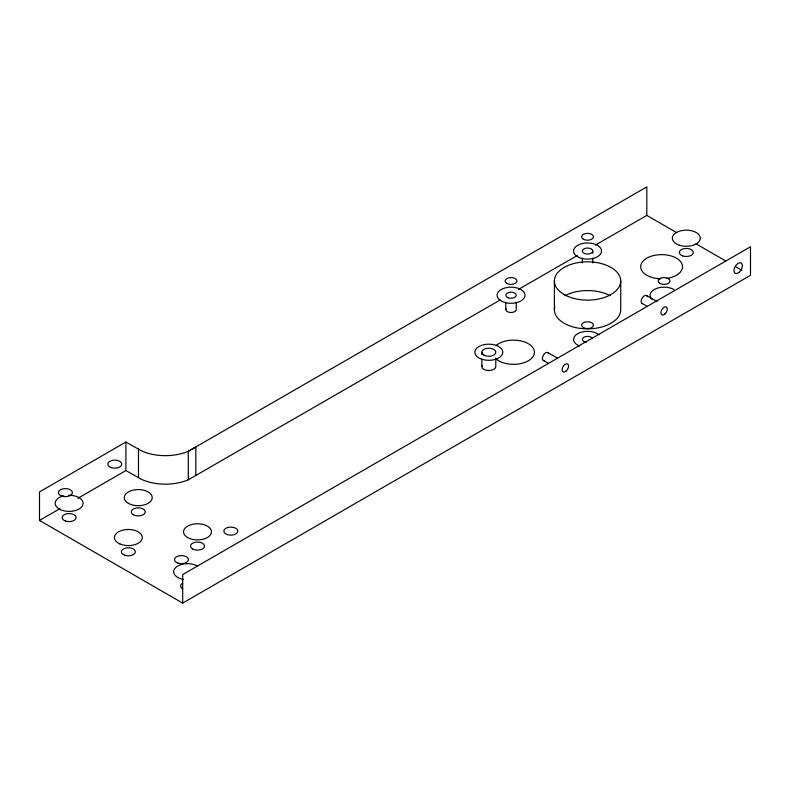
<?xml version="1.0" encoding="UTF-8"?>
<svg xmlns="http://www.w3.org/2000/svg" width="790" height="790" viewBox="0 0 790 790"><rect width="100%" height="100%" fill="white"/><g stroke="black" fill="none" stroke-linecap="round" stroke-linejoin="round"><path stroke-width="1.19" d="M195.821 475.452L195.821 446.943L188.277 451.297A38.404 22.169 0 0 1 141.519 450.843L125.906 442.035L39.5 491.923L39.5 520.432L182.688 603.096L750.5 275.276L750.5 246.766L182.688 574.587L182.688 603.096M39.5 520.432L59.764 508.73M77.904 498.253L125.906 470.544L141.519 479.352A38.404 22.169 0 0 0 188.277 479.807L500.406 299.835M518.566 289.357L577.352 255.466M595.512 244.989L646.812 215.413L676.744 232.695M695.98 243.794L725.911 261.075M735.539 266.635L741.948 270.338M646.615 295.569L657.004 301.573M642.073 303.439L647.277 306.431M547.865 352.587L557.217 357.988M543.323 360.447L548.527 363.449M646.812 215.413L646.812 186.904L188.277 451.297L188.277 479.807M620.733 280.973L620.733 309.71A33.17 19.148 0 0 1 584.956 328.798A33.17 19.148 0 0 1 554.807 306.708M592.796 251.042A5.234 3.022 0 0 1 584.946 253.659A5.234 3.022 0 0 1 584.946 248.425A5.234 3.022 0 0 1 592.796 251.042L592.796 253.422M592.796 258.172L592.796 262.922M582.329 258.172L582.329 262.922M554.392 280.973L554.392 309.71M516.265 302.353L516.265 309.483A5.234 3.022 0 0 1 510.35 312.475A5.234 3.022 0 0 1 505.975 308.702M505.798 302.353L505.798 309.483M495.794 358.176L495.794 366.491A6.982 4.029 0 0 1 487.904 370.49A6.982 4.029 0 0 1 482.068 365.454M481.831 352.241L481.831 354.611M481.831 359.371L481.831 366.491M138.477 449.026L138.477 477.535M125.906 442.035L125.906 470.544M182.688 588.846A6.982 4.029 0 0 1 182.688 583.139M496.081 345.526A20.945 12.097 0 0 1 527.651 343.324A20.945 12.097 0 0 1 526.614 361.672A20.945 12.097 0 0 1 495.36 358.285M660.539 278.801A20.945 12.097 0 0 1 642.961 261.233A20.945 12.097 0 0 1 677.899 259.11A20.945 12.097 0 0 1 667.046 278.406M183.27 579.396A13.963 8.058 0 0 1 175.617 567.625A13.963 8.058 0 0 1 197.184 565.857M68.612 495.271A13.963 8.058 0 0 1 82.14 506.242A13.963 8.058 0 0 1 59.319 509.066A13.963 8.058 0 0 1 63.872 495.853M586.21 342.337A5.234 3.022 0 0 1 583.859 337.271A5.234 3.022 0 0 1 592.619 338.634M579.554 346.02A13.963 8.058 0 0 1 577.688 333.716A13.963 8.058 0 0 1 599.008 334.792M651.997 299.262A13.963 8.058 0 0 1 655.591 288.834A13.963 8.058 0 0 1 673.969 289.525M564.998 295.677A33.17 19.148 0 0 1 610.127 295.677M642.734 303.637A4.542 2.617 -60 0 1 642.389 297.692A4.542 2.617 -60 0 1 647.445 296.754M543.984 360.655A4.542 2.617 -60 0 1 543.639 354.7A4.542 2.617 -60 0 1 548.695 353.772M192.562 548.932A6.982 4.029 0 0 0 204.245 547.124A6.982 4.029 0 0 0 195.693 542.187A6.982 4.029 0 0 0 192.562 548.932M133.312 514.725A6.982 4.029 0 0 0 144.995 512.917A6.982 4.029 0 0 0 136.443 507.98A6.982 4.029 0 0 0 133.312 514.725M124.879 555.281A6.982 4.029 0 0 0 135.357 551.785A6.982 4.029 0 0 0 124.879 548.29A6.982 4.029 0 0 0 124.879 555.281M65.629 521.064A6.982 4.029 0 0 0 76.107 517.578A6.982 4.029 0 0 0 65.629 514.083A6.982 4.029 0 0 0 65.629 521.064M682.817 255.96A6.982 4.029 0 0 0 693.294 252.464A6.982 4.029 0 0 0 682.817 248.978A6.982 4.029 0 0 0 682.817 255.96M566.173 371.024A4.542 2.617 -60 0 0 567.615 363.993A4.542 2.617 -60 0 0 562.243 368.752A4.542 2.617 -60 0 0 566.173 371.024M664.923 314.005A4.542 2.617 -60 0 0 666.365 306.974A4.542 2.617 -60 0 0 660.993 311.734A4.542 2.617 -60 0 0 664.923 314.005M739.075 272.343A5.935 3.427 -60 0 0 741.247 263.08A5.935 3.427 -60 0 0 734.147 269.015A5.935 3.427 -60 0 0 739.075 272.343M128.375 503.329A13.963 8.058 0 0 0 151.739 499.715A13.963 8.058 0 0 0 134.636 489.84A13.963 8.058 0 0 0 128.375 503.329M187.625 537.536A13.963 8.058 0 0 0 210.989 533.921A13.963 8.058 0 0 0 193.886 524.046A13.963 8.058 0 0 0 187.625 537.536M119.892 543.935A13.963 8.058 0 0 0 142.22 538.573A13.963 8.058 0 0 0 123.013 530.09A13.963 8.058 0 0 0 119.892 543.935M679.331 245.196A13.963 8.058 0 0 0 700.276 238.215A13.963 8.058 0 0 0 679.331 231.233A13.963 8.058 0 0 0 679.331 245.196M483.875 355.095A6.982 4.029 0 0 0 495.557 353.288A6.982 4.029 0 0 0 487.005 348.351A6.982 4.029 0 0 0 483.875 355.095M481.831 359.223A13.963 8.058 0 0 0 502.776 352.241A13.963 8.058 0 0 0 481.831 345.26A13.963 8.058 0 0 0 481.831 359.223M508.414 297.85A5.234 3.022 0 0 0 516.265 295.223A5.234 3.022 0 0 0 508.414 292.606A5.234 3.022 0 0 0 508.414 297.85M501.946 301.355A13.963 8.058 0 0 0 524.758 296.704A13.963 8.058 0 0 0 506.38 287.629A13.963 8.058 0 0 0 501.946 301.355M579.1 257.461A13.963 8.058 0 0 0 601.417 252.069A13.963 8.058 0 0 0 582.171 243.606A13.963 8.058 0 0 0 579.1 257.461M564.109 294.512A33.17 19.148 0 0 0 619.597 285.931A33.17 19.148 0 0 0 578.981 262.478A33.17 19.148 0 0 0 564.109 294.512M61.926 496.13A6.982 4.029 0 0 0 72.403 492.634A6.982 4.029 0 0 0 61.926 489.138A6.982 4.029 0 0 0 61.926 496.13M111.301 467.621A6.982 4.029 0 0 0 121.778 464.125A6.982 4.029 0 0 0 111.301 460.639A6.982 4.029 0 0 0 111.301 467.621M227.332 534.613A6.982 4.029 0 0 0 237.81 531.117A6.982 4.029 0 0 0 227.332 527.631A6.982 4.029 0 0 0 227.332 534.613M177.957 563.112A6.982 4.029 0 0 0 188.435 559.626A6.982 4.029 0 0 0 177.957 556.13A6.982 4.029 0 0 0 177.957 563.112M506.834 283.393A5.935 3.427 0 0 0 516.769 281.862A5.935 3.427 0 0 0 509.491 277.665A5.935 3.427 0 0 0 506.834 283.393M659.897 283.393A5.935 3.427 0 0 0 669.831 281.862A5.935 3.427 0 0 0 662.553 277.665A5.935 3.427 0 0 0 659.897 283.393M583.593 327.702A5.935 3.427 0 0 0 593.369 325.865A5.935 3.427 0 0 0 585.726 321.905A5.935 3.427 0 0 0 583.593 327.702M583.366 239.212A5.935 3.427 0 0 0 593.3 237.672A5.935 3.427 0 0 0 586.022 233.475A5.935 3.427 0 0 0 583.366 239.212"/></g></svg>
